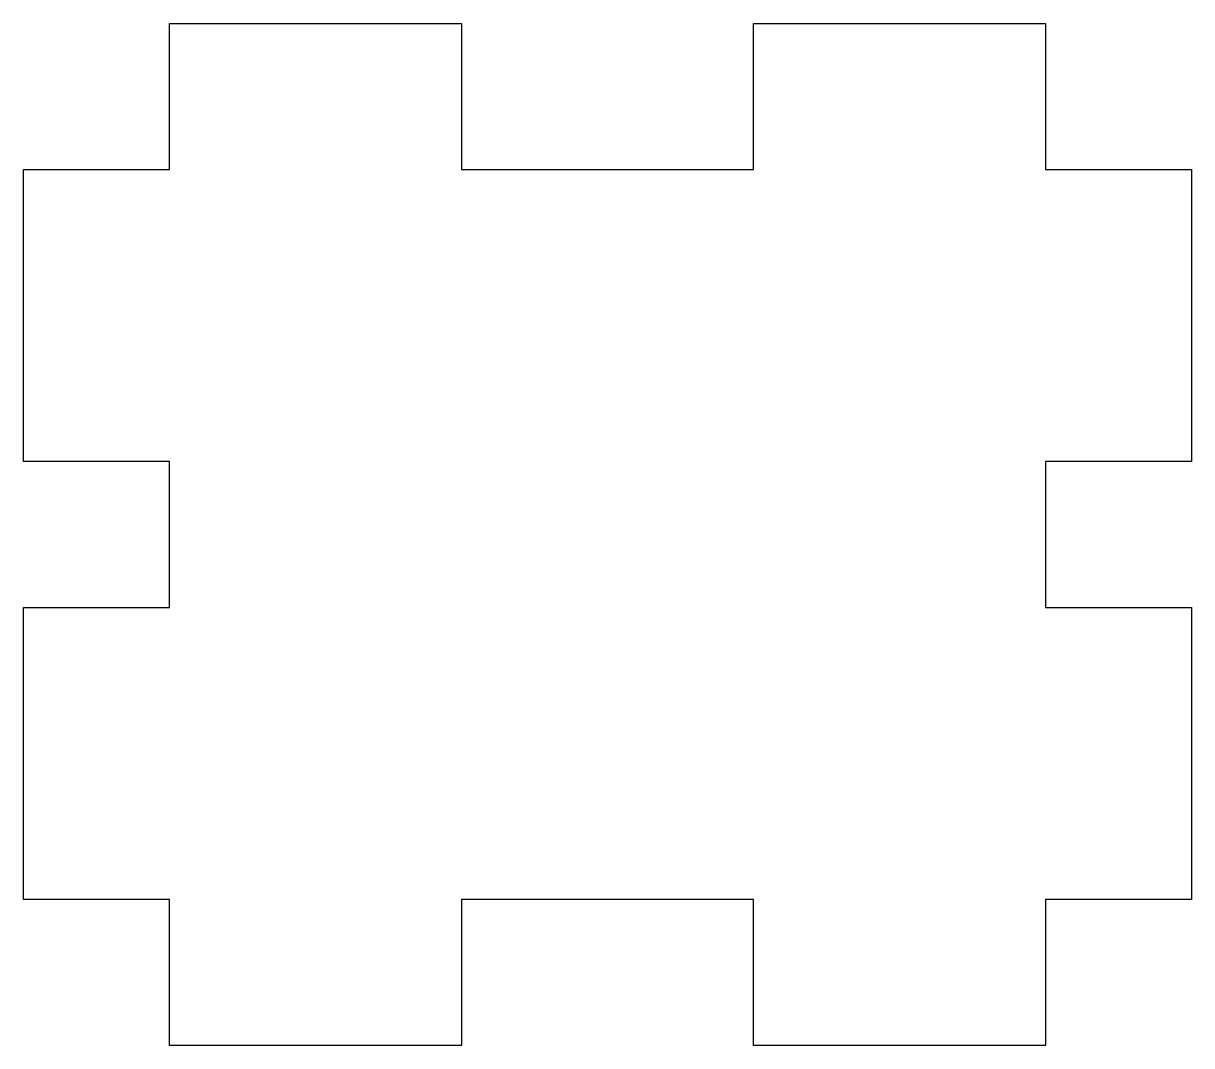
# Model space of a CAD drawing. Header units: millimetres. Extents: x -60 to 20, y 80 to 150.
import ezdxf

# ---------------------------------------------------------------- set-up
doc = ezdxf.new("R2010")
doc.units = ezdxf.units.MM
doc.layers.get('0').update_dxf_attribs({"linetype": 'CONTINUOUS'})

msp = doc.modelspace()

# ---------------------------------------------------------------- linework, layer by layer
msp.add_lwpolyline([(-50, 150), (-30, 150), (-30, 140), (-10, 140), (-10, 150), (10, 150), (10, 140), (20, 140), (20, 120), (10, 120), (10, 110), (20, 110), (20, 90), (10, 90), (10, 80), (-10, 80), (-10, 90), (-30, 90), (-30, 80), (-50, 80), (-50, 90), (-60, 90), (-60, 110), (-50, 110), (-50, 120), (-60, 120), (-60, 140), (-50, 140)], close=True)

doc.saveas('drawing.dxf')
